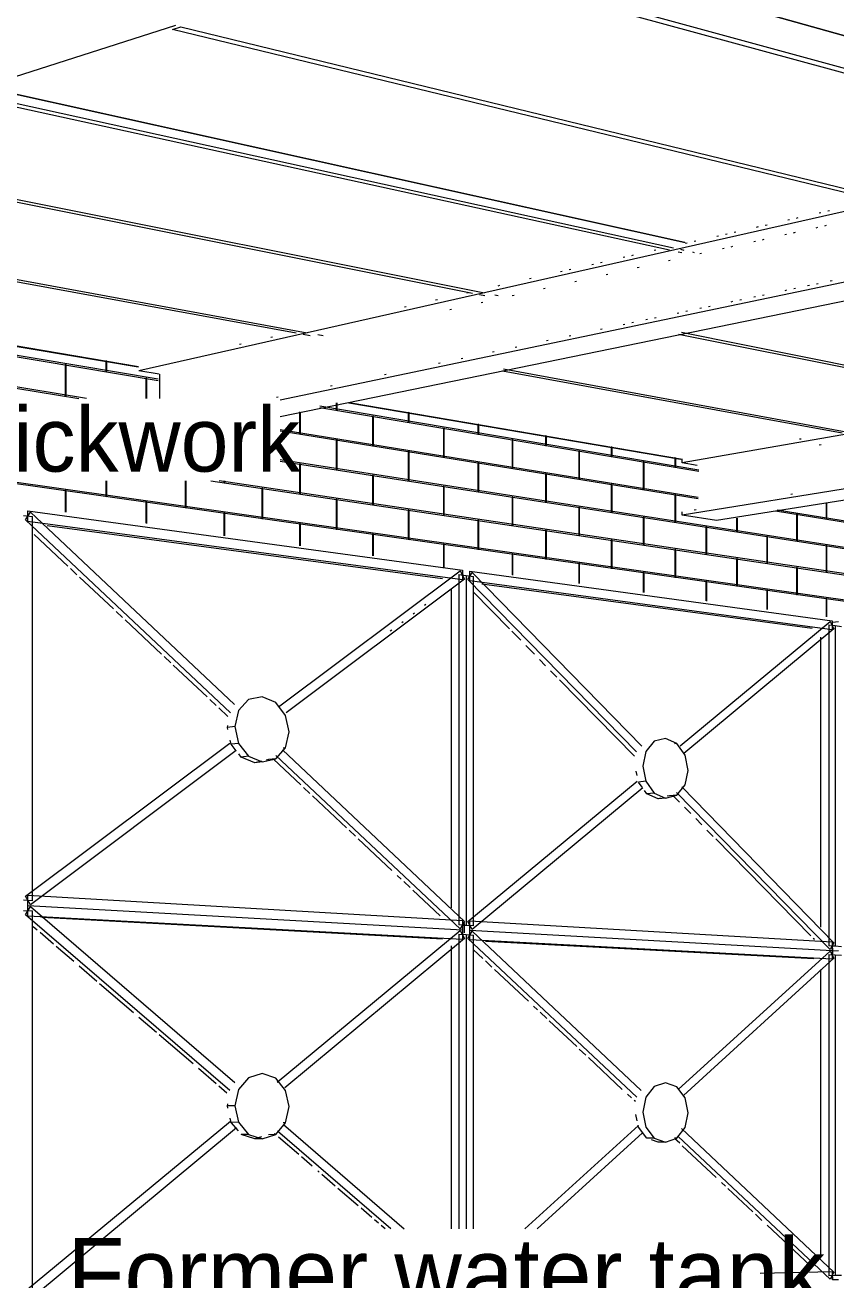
# Paper-space layout '02 Elevation and 3D Views' of a CAD drawing. Header units: millimetres. Extents: x 5 to 415, y 5 to 292.
# Drawn here: x 217.19 to 239.25, y 76.76 to 110.87 of the extents above; entities that cross this region are included whole.
import ezdxf
from ezdxf.enums import TextEntityAlignment as Align

# ---------------------------------------------------------------- set-up
doc = ezdxf.new("R2010")
doc.units = ezdxf.units.MM
doc.layers.add('EXISTING', color=7, linetype='Continuous')
doc.layers.add('TEXT', color=7, linetype='Continuous')
picture_1 = doc.add_image_def('image2.png', size_in_pixel=(1197, 1177))

# ---------------------------------------------------------------- blocks, each defined once
blk = doc.blocks.new('SHEET_02')
at = {"layer": 'EXISTING', "color": 250, "lineweight": 9}
for p, q in [((229.345, 113.429), (248.632, 108.009)), ((248.648, 108.004), (229.345, 113.429)), ((271.597, 113.047), (220.289, 101.473)), ((246.91, 107.547), (227.614, 112.793)), ((227.867, 112.873), (247.152, 107.607)), ((221.281, 110.858), (216.045, 109.189)), ((221.203, 110.754), (221.426, 110.824)), ((240.531, 106.067), (221.203, 110.754)), ((221.426, 110.824), (240.702, 106.132)), ((271.597, 110.594), (224.135, 100.672)), ((272.691, 110.16), (224.135, 100.224)), ((235.141, 104.96), (216.045, 109.189)), ((216.045, 109.189), (235.145, 104.959)), ((234.727, 104.75), (215.532, 108.95)), ((215.73, 109.013), (234.828, 104.819)), ((284.461, 107.544), (235.063, 98.974)), ((229.366, 103.579), (210.481, 107.344)), ((210.658, 107.4), (229.686, 103.594)), ((224.565, 102.496), (205.953, 105.904)), ((206.112, 105.954), (224.87, 102.509)), ((238.792, 105.767), (238.839, 105.778)), ((239.028, 105.821), (239.075, 105.831)), ((284.461, 105.494), (235.063, 97.551)), ((237.329, 105.436), (237.376, 105.446)), ((237.942, 105.575), (237.99, 105.585)), ((238.178, 105.628), (238.226, 105.639)), ((238.95, 105.418), (238.997, 105.429)), ((285.227, 105.191), (235.999, 97.404)), ((236.007, 105.136), (236.054, 105.147)), ((236.243, 105.19), (236.29, 105.2)), ((236.479, 105.243), (236.526, 105.254)), ((237.093, 105.382), (237.14, 105.393)), ((237.863, 105.176), (237.91, 105.186)), ((238.099, 105.228), (238.147, 105.239)), ((238.714, 105.365), (238.761, 105.376)), ((234.308, 104.751), (234.355, 104.762)), ((235.018, 104.777), (235.112, 104.756)), ((235.158, 104.944), (235.205, 104.954)), ((235.394, 104.997), (235.441, 105.008)), ((236.162, 104.796), (236.21, 104.806)), ((236.399, 104.848), (236.446, 104.859)), ((237.013, 104.986), (237.06, 104.996)), ((237.249, 105.038), (237.296, 105.049)), ((220.278, 101.579), (201.948, 104.695)), ((220.815, 101.246), (201.96, 104.416)), ((202.038, 104.676), (220.272, 101.577)), ((232.845, 104.419), (232.892, 104.43)), ((233.458, 104.559), (233.506, 104.569)), ((233.694, 104.612), (233.742, 104.623)), ((234.698, 104.469), (234.745, 104.479)), ((235.058, 104.678), (234.963, 104.698)), ((235.348, 104.705), (235.396, 104.694)), ((235.548, 104.659), (235.595, 104.669)), ((201.96, 104.378), (220.815, 101.213)), ((231.759, 104.173), (231.806, 104.184)), ((231.995, 104.227), (232.042, 104.238)), ((232.609, 104.366), (232.656, 104.377)), ((232.997, 104.089), (233.044, 104.099)), ((233.847, 104.279), (233.894, 104.289)), ((230.06, 103.788), (230.107, 103.799)), ((230.91, 103.981), (230.957, 103.992)), ((231.296, 103.709), (231.343, 103.72)), ((232.146, 103.899), (232.194, 103.91)), ((238.102, 103.711), (238.15, 103.721)), ((238.481, 103.791), (238.529, 103.801)), ((238.718, 103.84), (238.766, 103.85)), ((239.097, 103.92), (239.145, 103.93)), ((218.862, 100.723), (201.96, 103.455)), ((201.96, 103.416), (218.651, 100.723)), ((228.361, 103.403), (228.408, 103.414)), ((229.21, 103.596), (229.257, 103.607)), ((229.698, 103.512), (229.556, 103.541)), ((229.971, 103.537), (230.066, 103.518)), ((230.445, 103.519), (230.493, 103.53)), ((236.634, 103.403), (236.681, 103.413)), ((237.013, 103.482), (237.06, 103.492)), ((237.25, 103.532), (237.297, 103.542)), ((237.866, 103.661), (237.913, 103.671)), ((227.511, 103.211), (227.558, 103.222)), ((228.745, 103.139), (228.792, 103.15)), ((229.595, 103.329), (229.642, 103.34)), ((234.928, 103.044), (234.976, 103.054)), ((235.165, 103.094), (235.213, 103.104)), ((235.544, 103.174), (235.592, 103.184)), ((235.781, 103.223), (235.828, 103.233)), ((236.397, 103.353), (236.444, 103.363)), ((233.46, 102.736), (233.507, 102.746)), ((233.696, 102.785), (233.744, 102.795)), ((234.075, 102.865), (234.123, 102.875)), ((234.312, 102.915), (234.36, 102.925)), ((223.877, 102.387), (223.924, 102.398)), ((224.946, 102.426), (224.755, 102.461)), ((225.156, 102.457), (225.299, 102.43)), ((231.991, 102.427), (232.038, 102.437)), ((232.844, 102.606), (232.891, 102.616)), ((244.217, 100.617), (234.965, 102.462)), ((235.049, 102.521), (244.397, 100.651)), ((223.027, 102.195), (223.074, 102.205)), ((230.522, 102.119), (230.57, 102.129)), ((231.375, 102.298), (231.422, 102.308)), ((219.416, 101.733), (219.387, 101.738)), ((219.387, 101.738), (219.387, 101.455)), ((219.416, 101.45), (219.416, 101.733)), ((228.438, 101.681), (228.485, 101.691)), ((229.054, 101.81), (229.101, 101.82)), ((229.906, 101.989), (229.954, 101.999)), ((218.309, 101.636), (218.279, 101.641)), ((218.279, 101.641), (218.279, 100.786)), ((218.309, 100.781), (218.309, 101.636)), ((219.387, 101.455), (219.416, 101.45)), ((220.835, 101.381), (220.289, 101.473)), ((220.854, 100.723), (220.854, 101.378)), ((226.969, 101.372), (227.017, 101.382)), ((239.416, 99.776), (230.182, 101.467)), ((230.203, 101.53), (239.63, 99.798)), ((220.504, 101.268), (220.475, 101.273)), ((220.475, 101.273), (220.475, 100.723)), ((220.504, 100.723), (220.504, 101.268)), ((225.501, 101.064), (225.548, 101.073)), ((218.279, 100.786), (218.309, 100.781)), ((224.032, 100.755), (224.079, 100.765)), ((224.654, 100.354), (224.654, 99.757)), ((224.681, 99.752), (224.681, 100.349)), ((235.518, 98.775), (225.207, 100.508)), ((225.207, 100.476), (235.518, 98.745)), ((225.657, 100.605), (225.657, 100.403)), ((225.657, 100.403), (225.684, 100.398)), ((225.684, 100.398), (225.684, 100.6)), ((226, 100.604), (235.021, 99.07)), ((235.075, 99.064), (226.006, 100.605)), ((227.641, 100.334), (227.616, 100.339)), ((227.616, 100.339), (227.616, 100.074)), ((227.641, 100.07), (227.641, 100.334)), ((226.67, 100.233), (226.644, 100.237)), ((226.644, 100.237), (226.644, 99.436)), ((226.67, 99.431), (226.67, 100.233)), ((227.616, 100.074), (227.641, 100.07)), ((229.538, 100.012), (229.513, 100.016)), ((229.513, 100.016), (229.513, 99.755)), ((229.538, 99.751), (229.538, 100.012)), ((235.505, 98.033), (224.135, 99.871)), ((224.135, 99.838), (235.505, 98.004)), ((224.654, 99.757), (224.681, 99.752)), ((228.597, 99.909), (228.572, 99.913)), ((228.572, 99.913), (228.572, 99.125)), ((228.597, 99.121), (228.597, 99.909)), ((229.513, 99.755), (229.538, 99.751)), ((231.377, 99.699), (231.353, 99.703)), ((231.353, 99.703), (231.353, 99.446)), ((231.377, 99.442), (231.377, 99.699)), ((238.258, 99.62), (238.305, 99.628)), ((225.684, 99.591), (225.657, 99.595)), ((225.657, 99.595), (225.657, 98.787)), ((225.684, 98.783), (225.684, 99.591)), ((226.644, 99.436), (226.67, 99.431)), ((230.465, 99.596), (230.44, 99.6)), ((230.44, 99.6), (230.44, 98.823)), ((230.465, 98.819), (230.465, 99.596)), ((231.353, 99.446), (231.377, 99.442)), ((232.276, 99.292), (232.252, 99.296)), ((232.252, 99.296), (232.252, 98.531)), ((232.276, 98.527), (232.276, 99.292)), ((233.161, 99.396), (233.137, 99.4)), ((233.137, 99.4), (233.137, 99.147)), ((233.161, 99.143), (233.161, 99.396)), ((238.798, 99.465), (238.845, 99.473)), ((247.213, 95.474), (224.135, 99.054)), ((224.135, 99.021), (247.213, 95.447)), ((224.681, 98.938), (224.654, 98.943)), ((224.654, 98.943), (224.654, 98.129)), ((227.641, 99.275), (227.616, 99.279)), ((227.616, 99.279), (227.616, 98.484)), ((227.641, 98.48), (227.641, 99.275)), ((228.572, 99.125), (228.597, 99.121)), ((229.538, 98.969), (229.513, 98.973)), ((229.513, 98.973), (229.513, 98.19)), ((229.538, 98.186), (229.538, 98.969)), ((233.137, 99.147), (233.161, 99.143)), ((234.032, 98.997), (234.009, 99)), ((234.009, 99), (234.009, 98.247)), ((234.032, 98.243), (234.032, 98.997)), ((234.891, 99.102), (234.869, 99.105)), ((234.869, 99.105), (234.869, 98.856)), ((234.891, 98.852), (234.891, 99.102)), ((235.063, 98.974), (235.063, 99.063)), ((235.479, 98.903), (235.063, 98.974)), ((224.681, 98.125), (224.681, 98.938)), ((225.657, 98.787), (225.684, 98.783)), ((226.67, 98.63), (226.644, 98.634)), ((226.644, 98.634), (226.644, 97.833)), ((226.67, 97.829), (226.67, 98.63)), ((230.44, 98.823), (230.465, 98.819)), ((231.377, 98.672), (231.353, 98.676)), ((231.353, 98.676), (231.353, 97.905)), ((231.377, 97.901), (231.377, 98.672)), ((234.869, 98.856), (234.891, 98.852)), ((216.401, 98.483), (247.213, 94.112)), ((247.213, 94.139), (216.645, 98.483)), ((219.387, 98.483), (219.387, 98.062)), ((219.416, 98.058), (219.416, 98.483)), ((221.546, 98.483), (221.546, 97.755)), ((221.574, 97.751), (221.574, 98.483)), ((222.249, 98.483), (247.213, 94.779)), ((247.213, 94.806), (222.472, 98.483)), ((222.599, 98.483), (222.599, 98.433)), ((222.599, 98.433), (222.627, 98.429)), ((222.627, 98.429), (222.627, 98.483)), ((223.662, 98.276), (223.635, 98.28)), ((223.635, 98.28), (223.635, 97.459)), ((223.662, 97.455), (223.662, 98.276)), ((227.616, 98.484), (227.641, 98.48)), ((228.597, 98.332), (228.572, 98.336)), ((228.572, 98.336), (228.572, 97.547)), ((228.597, 97.543), (228.597, 98.332)), ((232.252, 98.531), (232.276, 98.527)), ((233.161, 98.384), (233.137, 98.388)), ((233.137, 98.388), (233.137, 97.629)), ((233.161, 97.625), (233.161, 98.384)), ((218.309, 98.215), (218.279, 98.219)), ((218.279, 98.219), (218.279, 97.631)), ((218.309, 97.627), (218.309, 98.215)), ((219.387, 98.062), (219.416, 98.058)), ((224.654, 98.129), (224.681, 98.125)), ((225.684, 97.976), (225.657, 97.98)), ((225.657, 97.98), (225.657, 97.172)), ((225.684, 97.168), (225.684, 97.976)), ((229.513, 98.19), (229.538, 98.186)), ((230.465, 98.043), (230.44, 98.047)), ((230.44, 98.047), (230.44, 97.27)), ((230.465, 97.266), (230.465, 98.043)), ((234.009, 98.247), (234.032, 98.243)), ((234.891, 98.105), (234.869, 98.108)), ((234.869, 98.108), (234.869, 97.361)), ((234.891, 97.357), (234.891, 98.105)), ((238.025, 98.119), (238.073, 98.127)), ((217.2, 97.421), (217.341, 97.629)), ((217.27, 97.386), (217.27, 97.664)), ((217.27, 97.664), (229.091, 96.049)), ((217.341, 97.629), (222.891, 92.399)), ((220.504, 97.903), (220.475, 97.907)), ((220.475, 97.907), (220.475, 97.329)), ((220.504, 97.325), (220.504, 97.903)), ((221.546, 97.755), (221.574, 97.751)), ((222.627, 97.602), (222.599, 97.606)), ((222.599, 97.606), (222.599, 96.985)), ((222.627, 96.982), (222.627, 97.602)), ((226.644, 97.833), (226.67, 97.829)), ((227.641, 97.685), (227.616, 97.689)), ((227.616, 97.689), (227.616, 96.894)), ((227.641, 96.891), (227.641, 97.685)), ((231.353, 97.905), (231.377, 97.901)), ((232.276, 97.762), (232.252, 97.766)), ((232.252, 97.766), (232.252, 97.001)), ((232.276, 96.998), (232.276, 97.762)), ((233.137, 97.629), (233.161, 97.625)), ((235.063, 97.551), (235.063, 97.641)), ((235.397, 97.695), (235.445, 97.702)), ((237.608, 97.664), (247.213, 96.114)), ((247.165, 96.149), (237.656, 97.686)), ((238.981, 97.889), (238.981, 97.445)), ((239.002, 97.441), (239.002, 97.885)), ((217.148, 97.542), (217.392, 97.509)), ((222.78, 92.177), (217.2, 97.421)), ((217.27, 97.386), (229.091, 95.796)), ((217.392, 87.066), (217.392, 97.509)), ((217.791, 97.266), (228.546, 95.823)), ((223.635, 97.459), (223.662, 97.455)), ((224.681, 97.311), (224.654, 97.314)), ((224.654, 97.314), (224.654, 96.717)), ((224.681, 96.714), (224.681, 97.311)), ((228.572, 97.547), (228.597, 97.543)), ((229.538, 97.404), (229.513, 97.408)), ((229.513, 97.408), (229.513, 96.625)), ((229.538, 96.621), (229.538, 97.404)), ((230.44, 97.27), (230.465, 97.266)), ((234.032, 97.49), (234.009, 97.494)), ((234.009, 97.494), (234.009, 96.74)), ((234.032, 96.737), (234.032, 97.49)), ((234.869, 97.361), (234.891, 97.357)), ((235.999, 97.404), (235.063, 97.551)), ((236.549, 97.469), (236.549, 97.1)), ((236.572, 97.097), (236.572, 97.465)), ((238.203, 97.57), (238.182, 97.574)), ((238.182, 97.574), (238.182, 96.847)), ((238.203, 96.844), (238.203, 97.57)), ((238.981, 97.445), (239.002, 97.441)), ((218.355, 96.162), (217.435, 97.026)), ((225.657, 97.172), (225.684, 97.168)), ((226.67, 97.028), (226.644, 97.032)), ((226.644, 97.032), (226.644, 96.444)), ((226.67, 96.441), (226.67, 97.028)), ((227.616, 96.894), (227.641, 96.891)), ((231.377, 97.131), (231.353, 97.135)), ((231.353, 97.135), (231.353, 96.364)), ((231.377, 96.361), (231.377, 97.131)), ((232.252, 97.001), (232.276, 96.998)), ((235.738, 97.226), (235.715, 97.23)), ((235.715, 97.23), (235.715, 96.487)), ((235.738, 96.484), (235.738, 97.226)), ((236.549, 97.1), (236.572, 97.097)), ((237.393, 96.97), (237.372, 96.973)), ((237.372, 96.973), (237.372, 96.241)), ((237.393, 96.238), (237.393, 96.97)), ((228.597, 96.755), (228.572, 96.759)), ((228.572, 96.759), (228.572, 96.128)), ((228.597, 96.124), (228.597, 96.755)), ((229.513, 96.625), (229.538, 96.621)), ((233.161, 96.866), (233.137, 96.87)), ((233.137, 96.87), (233.137, 96.111)), ((233.161, 96.107), (233.161, 96.866)), ((234.009, 96.74), (234.032, 96.737)), ((234.891, 96.61), (234.869, 96.613)), ((234.869, 96.613), (234.869, 95.865)), ((234.891, 95.862), (234.891, 96.61)), ((238.182, 96.847), (238.203, 96.844)), ((239.002, 96.721), (238.981, 96.724)), ((238.981, 96.724), (238.981, 96.003)), ((239.002, 96), (239.002, 96.721)), ((230.465, 96.49), (230.44, 96.493)), ((230.44, 96.493), (230.44, 95.924)), ((230.465, 95.921), (230.465, 96.49)), ((231.353, 96.364), (231.377, 96.361)), ((232.276, 96.233), (232.252, 96.236)), ((232.252, 96.236), (232.252, 95.69)), ((232.276, 95.687), (232.276, 96.233)), ((235.715, 96.487), (235.738, 96.484)), ((236.572, 96.36), (236.549, 96.363)), ((236.549, 96.363), (236.549, 95.627)), ((236.572, 95.623), (236.572, 96.36)), ((237.372, 96.241), (237.393, 96.238)), ((218.603, 95.929), (218.426, 96.095)), ((224.089, 92.34), (229.032, 96.034)), ((228.989, 95.936), (229.192, 95.909)), ((228.989, 95.936), (228.989, 86.408)), ((229.032, 96.034), (229.149, 95.811)), ((229.091, 96.049), (229.091, 95.796)), ((229.192, 95.909), (229.394, 95.881)), ((229.192, 95.909), (229.192, 86.396)), ((229.234, 95.8), (229.351, 95.991)), ((229.293, 95.769), (229.293, 96.022)), ((229.293, 96.022), (239.147, 94.675)), ((229.351, 95.991), (233.968, 91.269)), ((229.394, 86.385), (229.394, 95.881)), ((233.137, 96.111), (233.161, 96.107)), ((234.032, 95.984), (234.009, 95.987)), ((234.009, 95.987), (234.009, 95.449)), ((234.032, 95.446), (234.032, 95.984)), ((238.203, 96.118), (238.182, 96.121)), ((238.182, 96.121), (238.182, 95.395)), ((238.203, 95.392), (238.203, 96.118)), ((238.981, 96.003), (239.002, 96)), ((219.595, 94.999), (218.674, 95.863)), ((229.149, 95.811), (224.294, 92.17)), ((228.78, 95.534), (228.78, 86.869)), ((233.826, 91.116), (229.234, 95.8)), ((229.293, 95.769), (239.147, 94.443)), ((229.617, 95.679), (238.601, 94.474)), ((234.869, 95.865), (234.891, 95.862)), ((235.738, 95.742), (235.715, 95.745)), ((235.715, 95.745), (235.715, 95.215)), ((235.738, 95.212), (235.738, 95.742)), ((236.549, 95.627), (236.572, 95.623)), ((230.368, 94.459), (229.382, 95.464)), ((237.393, 95.507), (237.372, 95.51)), ((237.372, 95.51), (237.372, 94.987)), ((237.393, 94.984), (237.393, 95.507)), ((238.182, 95.395), (238.203, 95.392)), ((239.002, 95.279), (238.981, 95.282)), ((238.981, 95.282), (238.981, 94.782)), ((239.002, 94.78), (239.002, 95.279)), ((219.843, 94.766), (219.666, 94.932)), ((227.786, 94.885), (227.747, 94.856)), ((228.097, 95.118), (228.058, 95.089)), ((220.905, 93.769), (219.914, 94.7)), ((227.476, 94.652), (227.437, 94.623)), ((235.01, 91.277), (239.098, 94.661)), ((239.062, 94.571), (239.232, 94.548)), ((239.062, 94.571), (239.062, 85.836)), ((239.098, 94.661), (239.196, 94.458)), ((239.147, 94.675), (239.147, 94.443)), ((239.317, 94.652), (239.158, 94.631)), ((239.232, 94.548), (239.402, 94.525)), ((239.232, 94.548), (239.232, 85.826)), ((227.165, 94.42), (227.126, 94.39)), ((230.674, 94.147), (230.436, 94.39)), ((239.196, 94.458), (235.116, 91.07)), ((238.835, 94.227), (238.835, 86.349)), ((231.048, 93.766), (230.81, 94.009)), ((221.153, 93.536), (220.976, 93.702)), ((231.354, 93.454), (231.184, 93.628)), ((222.145, 92.606), (221.224, 93.47)), ((231.66, 93.143), (231.49, 93.316)), ((233.769, 90.995), (231.728, 93.073)), ((222.393, 92.373), (222.215, 92.539)), ((223.269, 92.532), (222.996, 92.234)), ((223.64, 92.613), (223.269, 92.532)), ((224.009, 92.456), (223.64, 92.613)), ((222.711, 92.074), (222.463, 92.307)), ((222.996, 92.234), (222.896, 91.798)), ((224.278, 92.106), (224.009, 92.456)), ((222.699, 91.774), (222.712, 91.828)), ((222.896, 91.798), (222.699, 91.774)), ((222.896, 91.798), (222.996, 91.343)), ((224.376, 91.655), (224.278, 92.106)), ((222.712, 91.717), (222.699, 91.774)), ((224.278, 91.224), (224.376, 91.655)), ((234.616, 91.477), (234.307, 91.4)), ((234.924, 91.337), (234.616, 91.477)), ((217.2, 87.191), (222.766, 91.351)), ((222.934, 91.15), (217.341, 86.955)), ((222.799, 91.32), (222.774, 91.433)), ((222.996, 91.343), (222.799, 91.32)), ((222.936, 91.145), (222.799, 91.32)), ((222.996, 91.343), (223.269, 90.992)), ((224.009, 90.925), (224.278, 91.224)), ((224.199, 91.166), (229.149, 86.502)), ((224.278, 91.224), (224.212, 91.216)), ((234.08, 91.126), (233.996, 90.727)), ((234.307, 91.4), (234.08, 91.126)), ((234.924, 91.337), (234.857, 91.33)), ((235.148, 91.019), (234.924, 91.337)), ((223.072, 90.97), (223.004, 91.057)), ((223.269, 90.992), (223.072, 90.97)), ((223.443, 90.818), (223.072, 90.97)), ((223.269, 90.992), (223.64, 90.84)), ((223.627, 90.861), (223.443, 90.818)), ((223.64, 90.84), (223.443, 90.818)), ((223.64, 90.84), (224.009, 90.925)), ((223.811, 90.903), (223.75, 90.889)), ((224.009, 90.925), (223.811, 90.903)), ((224.694, 90.213), (223.951, 90.911)), ((229.032, 86.302), (224.017, 91.015)), ((235.23, 90.608), (235.148, 91.019)), ((233.844, 90.47), (233.82, 90.589)), ((233.996, 90.727), (234.08, 90.312)), ((235.148, 90.213), (235.23, 90.608)), ((224.942, 89.98), (224.765, 90.146)), ((229.234, 86.497), (233.847, 90.315)), ((233.993, 90.138), (229.351, 86.284)), ((234.08, 90.312), (233.88, 90.293)), ((233.977, 90.157), (233.88, 90.293)), ((234.08, 90.312), (234.307, 89.994)), ((234.924, 89.939), (235.148, 90.213)), ((235.054, 90.158), (239.196, 85.923)), ((225.934, 89.05), (225.013, 89.914)), ((234.107, 89.976), (234.042, 90.066)), ((234.307, 89.994), (234.107, 89.976)), ((234.416, 89.839), (234.107, 89.976)), ((234.307, 89.994), (234.616, 89.858)), ((234.616, 89.858), (234.416, 89.839)), ((234.478, 89.856), (234.416, 89.839)), ((234.616, 89.858), (234.924, 89.939)), ((234.724, 89.92), (234.662, 89.904)), ((234.924, 89.939), (234.724, 89.92)), ((234.993, 89.748), (234.823, 89.921)), ((239.098, 85.738), (234.915, 90.006)), ((235.299, 89.436), (235.129, 89.61)), ((235.606, 89.125), (235.436, 89.298)), ((226.182, 88.817), (226.005, 88.983)), ((227.173, 87.887), (226.253, 88.751)), ((235.912, 88.813), (235.742, 88.986)), ((238.565, 86.111), (235.98, 88.744)), ((227.421, 87.654), (227.315, 87.754)), ((227.669, 87.421), (227.492, 87.587)), ((228.484, 86.657), (227.74, 87.355)), ((217.392, 87.066), (217.148, 87.08)), ((217.341, 86.955), (217.2, 87.191)), ((217.27, 86.934), (217.27, 87.212)), ((217.27, 87.212), (229.091, 86.529)), ((217.148, 86.801), (217.392, 86.788)), ((217.2, 86.685), (217.341, 86.905)), ((222.766, 81.904), (217.2, 86.685)), ((217.27, 86.656), (217.27, 86.934)), ((217.27, 86.934), (229.091, 86.275)), ((217.341, 86.905), (222.895, 82.12)), ((217.392, 76.346), (217.392, 86.788)), ((217.27, 86.656), (229.091, 86.021)), ((217.524, 86.262), (217.414, 86.357)), ((217.65, 86.615), (228.543, 86.033)), ((229.192, 86.396), (228.989, 86.408)), ((229.149, 86.502), (229.032, 86.302)), ((229.091, 86.529), (229.091, 86.275)), ((229.105, 86.433), (229.134, 86.38)), ((229.192, 86.396), (229.112, 86.391)), ((229.134, 86.443), (229.134, 86.254)), ((229.394, 86.385), (229.192, 86.396)), ((229.351, 86.284), (229.234, 86.497)), ((229.293, 86.264), (229.293, 86.517)), ((229.293, 86.517), (239.147, 85.947)), ((217.966, 85.883), (217.598, 86.199)), ((224.052, 82.13), (229.032, 86.255)), ((229.149, 86.041), (224.254, 81.974)), ((228.989, 86.154), (229.192, 86.143)), ((228.989, 86.154), (228.989, 78.145)), ((229.032, 86.255), (229.149, 86.041)), ((229.091, 86.275), (229.091, 86.021)), ((229.134, 86.254), (229.134, 86.19)), ((229.192, 86.143), (229.394, 86.132)), ((229.192, 86.143), (229.192, 78.145)), ((229.234, 86.037), (229.351, 86.237)), ((233.83, 81.721), (229.234, 86.037)), ((229.293, 86.011), (229.293, 86.264)), ((229.293, 86.264), (239.147, 85.714)), ((229.293, 86.011), (239.147, 85.482)), ((229.351, 86.237), (233.955, 81.902)), ((229.394, 78.145), (229.394, 86.132)), ((238.667, 86.007), (238.633, 86.042)), ((218.519, 85.409), (218.04, 85.82)), ((228.78, 85.837), (228.78, 78.145)), ((229.643, 85.495), (229.395, 85.728)), ((229.716, 85.97), (238.648, 85.492)), ((234.958, 81.935), (239.098, 85.696)), ((239.232, 85.826), (239.062, 85.836)), ((239.196, 85.923), (239.098, 85.738)), ((239.098, 85.696), (239.196, 85.501)), ((239.147, 85.947), (239.147, 85.714)), ((239.147, 85.714), (239.147, 85.482)), ((239.232, 85.826), (239.153, 85.822)), ((239.158, 85.774), (239.158, 85.697)), ((239.317, 85.705), (239.158, 85.697)), ((239.158, 85.697), (239.158, 85.619)), ((239.402, 85.816), (239.232, 85.826)), ((229.892, 85.262), (229.714, 85.428)), ((239.196, 85.501), (235.1, 81.768)), ((239.062, 85.603), (239.232, 85.594)), ((239.062, 85.603), (239.062, 76.868)), ((239.232, 85.594), (239.402, 85.584)), ((239.232, 85.594), (239.232, 76.872)), ((219.145, 84.871), (218.666, 85.282)), ((230.885, 84.33), (229.963, 85.195)), ((238.835, 85.193), (238.835, 77.363)), ((220.14, 84.018), (219.219, 84.808)), ((231.133, 84.097), (231.027, 84.197)), ((231.382, 83.864), (231.204, 84.031)), ((220.767, 83.481), (220.288, 83.892)), ((232.198, 83.099), (231.453, 83.798)), ((221.762, 82.627), (220.84, 83.417)), ((232.446, 82.866), (232.269, 83.033)), ((233.439, 81.935), (232.517, 82.8)), ((222.388, 82.09), (221.909, 82.501)), ((223.269, 82.253), (222.996, 81.933)), ((223.64, 82.364), (223.269, 82.253)), ((224.009, 82.237), (223.64, 82.364)), ((224.278, 81.909), (224.009, 82.237)), ((222.683, 81.837), (222.462, 82.027)), ((222.996, 81.933), (222.896, 81.489)), ((224.376, 81.466), (224.278, 81.909)), ((234.307, 82.017), (234.08, 81.724)), ((234.616, 82.118), (234.307, 82.017)), ((234.924, 82.003), (234.616, 82.118)), ((235.148, 81.704), (234.924, 82.003)), ((233.688, 81.702), (233.581, 81.802)), ((233.794, 81.602), (233.759, 81.635)), ((234.08, 81.724), (233.996, 81.319)), ((235.23, 81.3), (235.148, 81.704)), ((222.699, 81.485), (222.712, 81.541)), ((222.896, 81.489), (222.699, 81.485)), ((222.712, 81.429), (222.699, 81.485)), ((222.896, 81.489), (222.996, 81.042)), ((224.278, 81.027), (224.376, 81.466)), ((233.844, 81.083), (233.808, 81.257)), ((233.996, 81.319), (234.08, 80.911)), ((235.148, 80.898), (235.23, 81.3)), ((217.2, 76.455), (222.779, 81.076)), ((222.946, 80.888), (217.341, 76.231)), ((222.799, 81.039), (222.774, 81.151)), ((222.996, 81.042), (222.799, 81.039)), ((222.994, 80.805), (222.799, 81.039)), ((222.996, 81.042), (223.269, 80.713)), ((224.009, 80.707), (224.278, 81.027)), ((224.278, 81.027), (224.212, 81.026)), ((224.22, 80.979), (227.509, 78.145)), ((230.788, 78.145), (233.878, 80.953)), ((233.88, 80.908), (233.868, 80.966)), ((234.107, 80.609), (233.88, 80.908)), ((234.08, 80.911), (234.307, 80.611)), ((234.924, 80.605), (235.148, 80.898)), ((235.053, 80.868), (239.196, 76.966)), ((223.269, 80.713), (223.072, 80.711)), ((223.443, 80.589), (223.072, 80.711)), ((223.269, 80.713), (223.64, 80.591)), ((223.627, 80.647), (223.443, 80.589)), ((223.64, 80.591), (223.443, 80.589)), ((223.64, 80.591), (224.009, 80.707)), ((224.009, 80.707), (223.811, 80.704)), ((224.009, 80.699), (223.972, 80.731)), ((227.142, 78.145), (224.056, 80.796)), ((224.636, 80.162), (224.083, 80.636)), ((233.986, 80.754), (231.124, 78.145)), ((234.307, 80.611), (234.107, 80.609)), ((234.416, 80.498), (234.231, 80.565)), ((234.307, 80.611), (234.616, 80.5)), ((234.616, 80.5), (234.924, 80.605)), ((234.924, 80.605), (234.857, 80.605)), ((235, 80.471), (234.859, 80.604)), ((239.098, 76.774), (234.962, 80.658)), ((234.616, 80.5), (234.416, 80.498)), ((235.994, 79.539), (235.071, 80.404)), ((225.004, 79.846), (224.709, 80.099)), ((225.188, 79.688), (225.152, 79.719)), ((225.631, 79.308), (225.262, 79.625)), ((226.257, 78.771), (225.704, 79.245)), ((236.242, 79.306), (236.136, 79.406)), ((236.987, 78.607), (236.313, 79.24)), ((226.626, 78.455), (226.331, 78.708)), ((237.236, 78.374), (237.058, 78.541)), ((226.81, 78.297), (226.699, 78.392)), ((226.986, 78.145), (226.883, 78.234)), ((238.548, 77.143), (237.378, 78.241)), ((237.186, 76.941), (239.147, 76.986)), ((239.232, 76.872), (239.062, 76.868)), ((239.196, 76.966), (239.098, 76.774)), ((239.147, 76.986), (239.147, 76.754)), ((239.158, 76.839), (239.158, 76.762)), ((239.402, 76.876), (239.232, 76.872)), ((239.317, 76.758), (239.158, 76.762))]:
    blk.add_line(p, q, dxfattribs=at)
at = {"layer": 'TEXT'}
for s, height, p in [('Brickwork', 1.75, (219.604, 98.733)), ('Former water tank', 1.9, (228.651, 75.993))]:
    blk.add_text(s, height=height, dxfattribs=at).set_placement(p, align=Align.CENTER)
image = blk.add_image(picture_1, insert=(201.727, 34), size_in_units=(92.546, 91))

psp = doc.layouts.new('02 Elevation and 3D Views')

# ---------------------------------------------------------------- block references
psp.add_blockref('SHEET_02', (0, 0))

doc.saveas('drawing.dxf')
